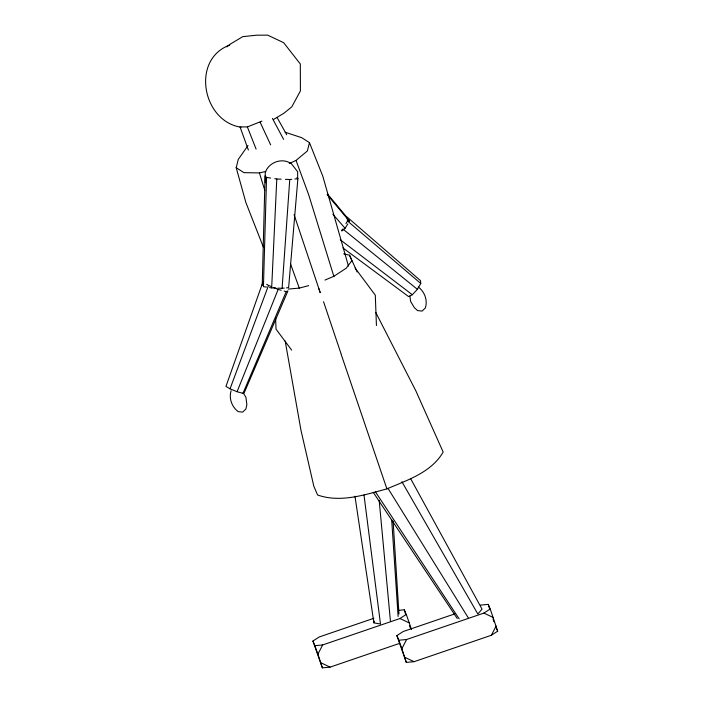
<?xml version="1.0" encoding="UTF-8"?>
<svg xmlns="http://www.w3.org/2000/svg" width="703" height="703" viewBox="0 0 703 703"><rect width="100%" height="100%" fill="white"/><g stroke="black" fill="none" stroke-linecap="round" stroke-linejoin="round"><path stroke-width="1.05" d="M262.237 285.304L265.066 175.776L266.56 177.437L270.646 178.061M266.56 177.437L263.44 286.639L266.525 287.105M275.84 288.054L271.666 287.887L276.789 178.993L274.741 178.676M277.922 288.142L282.096 288.309L289.759 179.511L291.789 179.309M296.886 177.595L297.879 178.711L288.625 287.659L286.446 287.879M231.129 390.71C228.66 398.276 231.849 406.932 238.168 411.615L242.667 412.125L245.927 408.961L246.867 404.638L245.909 397.318L243.212 392.766M263.291 246.938L245.857 202.438L236.199 167.692L238.282 159.37L248.018 145.556M285.163 132.243L301.728 137.683L309.461 142.647L307.387 150.96L296.042 160.407L289.214 163.535M379.55 623.869L373.908 622.849L374.471 621.18M262.913 282.079L225.953 386.386L230.039 388.821L237.087 391.712L242.957 393.364L244.213 392.81L287.949 290.884L286.218 291.648L284.205 291.077M230.039 388.821L268.52 285.418L266.648 284.311M237.087 391.712L278.168 289.381L281.191 290.234M242.957 393.364L286.218 291.648M399.163 643.526L330.102 667.129L322.361 667.85L317.905 654.177L322.642 644.95L399.945 618.526L406.255 614.44L404.287 609.817L398.478 610.353M490.211 609L497.68 631.189L491.371 635.266L414.058 661.69L406.316 662.411L401.861 648.737L406.598 639.51L483.901 613.086L490.211 609L488.242 604.378L480.5 605.098M491.371 635.266L496.098 626.039M345.946 223.659L347.493 220.979L347.106 217.051L420.491 280.602L420.772 283.467L417.389 289.328L412.327 294.742L408.548 296.543L342.976 247.966M341.878 230.997L345.076 228.282L347.827 223.923M341.465 230.496L342.853 229.011L417.389 289.328M226.779 46.899L229.934 44.342L242.746 36.653L256.753 35.176L267.676 35.15L283.634 42.672L300.313 63.964L300.418 90.915L291.798 106.838L283.915 113.245L273.854 119.282M322.361 667.85L312.923 641.048L319.232 636.962L373.864 618.288M406.316 662.411L396.879 635.609L403.188 631.522L454.727 613.912M241.085 126.892L247.359 126.944L261.938 121.136M324.971 280.066L333.846 276.297L346.263 268.168L351.869 260.646L349.549 255.207L343.688 253.845M285.19 341.069L300.954 430.148L313.819 486.204L317.571 494.991C340.437 503.014 364.567 494.877 386.905 488.884C407.362 480.087 431.343 472.486 443.162 452.064L415.851 390.868L375.727 312.396M229.776 45.062C190.741 59.193 202.271 121.426 241.067 127.234M308.705 285.62L299.285 288.107L288.353 289.074M236.199 167.692L243.932 172.648L259.416 172.929L265.769 171.435M294.829 179.01L297.879 178.711M282.096 288.309L284.276 288.089M312.923 641.048L314.891 645.67L322.642 644.95M396.879 635.609L398.847 640.231L406.598 639.51M276.789 178.993L281.112 179.168M285.436 179.335L289.759 179.511M269.609 287.58L271.666 287.887M268.52 285.418L271.411 286.604M273.344 287.404L278.168 289.381M483.901 613.086L493.225 617.506M399.945 618.526L409.269 622.946L411.501 629.58M404.735 657.27L414.058 661.69M320.779 662.709L330.102 667.129M340.252 239.749L412.327 294.742M347.493 220.979L420.772 283.467M418.329 287.035C424.647 291.719 427.837 300.366 425.359 307.932L422.099 311.095L417.6 310.585L414.357 307.694L410.587 301.332L409.902 296.095M332.871 214.222L345.076 228.282M327.106 194.555L349.479 221.313L348.591 219.775M327.501 194.019L347.001 217.412M355.103 268.054L375.305 295.181L376.43 325.542M291.657 350.12L276.015 329.118L275.611 318.274M373.214 492.293L457.205 618.455M375.358 491.722L459.164 618.886M387.907 488.251L468.207 617.709M401.905 481.704L477.847 614.018L482.038 609.15L410.719 478.805M277.079 117.489L286.71 134.748M272.43 118.412L283.608 139.379M260.145 122.252L270.673 144.888M349.549 255.207L357.15 271.999M496.098 627.489L497.68 631.189M309.461 142.647L322.782 176.145L348.442 266.024M247.359 126.944L256.103 149.089M296.042 160.407L308.696 194.793L333.951 276.666M290.462 263.695L299.399 288.476M240.031 126.883L248.379 150.029M493.031 619L494.033 621.839M406.255 614.44L409.269 622.946M409.41 625.38L410.411 628.218M398.847 640.231L401.861 648.737M314.891 645.67L317.905 654.177M323.538 301.692L341.034 353.688M318.819 288.538L320.208 292.633M341.113 354.189L386.905 488.884M320.173 292.545L294.082 214.661M259.416 172.929L264.82 190.434M488.242 604.378L489.824 609.527M404.287 609.817L405.552 613.93M354.962 496.221L373.908 622.849M363.987 494.991L380.49 624.036M379.181 500.351L390.429 621.048M391.676 519.561L398.118 616.522M393.118 521.178L398.97 614.009M297.685 178.79L297.633 171.717L291.402 163.729C282.378 157.296 268.572 162.156 265.242 172.666L265.312 182.771"/></g></svg>
